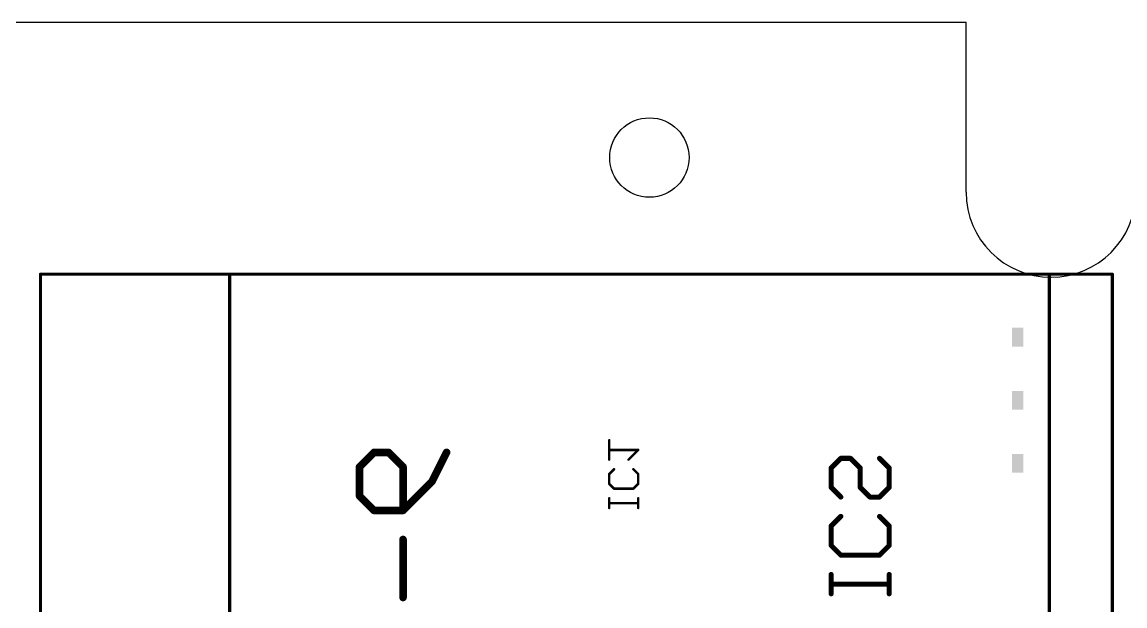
# Model space of a CAD drawing. Extents: x 0 to 104, y 0 to 74.
# Drawn here: x 23.39 to 67.82, y 50.13 to 73.66 of the extents above; entities that cross this region are included whole.
import ezdxf

# ---------------------------------------------------------------- set-up
doc = ezdxf.new("R2010")
doc.units = 0
for name, color, linetype in [('20', 178, 'CONTINUOUS'), ('21', 251, 'CONTINUOUS'), ('22', 251, 'CONTINUOUS')]:
    doc.layers.add(name, color=color, linetype=linetype)

# ---------------------------------------------------------------- blocks, each defined once
blk = doc.blocks.new('RECT')
blk.add_solid([(-0.5, -0.5), (0.5, -0.5), (-0.5, 0.5), (0.5, 0.5)])

msp = doc.modelspace()

# ---------------------------------------------------------------- linework, layer by layer
at = {"layer": '20'}
for p in [(0, 73.66), (61.42, 66.8)]:
    msp.add_line(p, (61.42, 73.66), dxfattribs=at)
msp.add_circle((48.66, 68.2), 1.6, dxfattribs=at)
for start, end in [(180, 270), (270, 0)]:
    msp.add_arc((64.84, 66.8), 3.42, start, end, dxfattribs=at)
at = {"layer": '22'}
for points, const_width in [([(24.13, 10.16), (24.13, 63.5)], 0.127), ([(24.13, 63.5), (31.75, 63.5)], 0.127), ([(31.75, 63.5), (64.77, 63.5)], 0.127), ([(31.75, 10.16), (31.75, 63.5)], 0.127), ([(64.77, 63.5), (67.31, 63.5)], 0.127), ([(64.77, 10.16), (64.77, 63.5)], 0.127), ([(67.31, 63.5), (67.31, 10.16)], 0.127), ([(36.9824, 55.7367), (37.5671, 56.3214)], 0.3048), ([(37.5671, 56.3214), (38.1518, 56.3214)], 0.3048), ([(38.1518, 56.3214), (38.7365, 55.7367)], 0.3048), ([(40.4906, 56.3214), (39.9059, 55.152)], 0.3048), ([(47.0408, 56.0314), (47.0408, 56.811)], 0.1016), ([(48.2102, 56.4212), (47.0408, 56.4212)], 0.1016), ([(47.8204, 56.0314), (48.2102, 56.4212)], 0.1016), ([(56.3714, 56.0819), (55.9816, 55.6921)], 0.2032), ([(56.7612, 56.0819), (56.3714, 56.0819)], 0.2032), ([(57.151, 55.6921), (56.7612, 56.0819)], 0.2032), ([(57.9306, 56.0819), (58.3204, 55.6921)], 0.2032), ([(36.9824, 54.5673), (36.9824, 55.7367)], 0.3048), ([(38.7365, 55.7367), (38.7365, 53.9826)], 0.3048), ([(47.0408, 55.4467), (47.2357, 55.6416)], 0.1016), ([(48.0153, 55.6416), (48.2102, 55.4467)], 0.1016), ([(55.9816, 55.6921), (55.9816, 54.9125)], 0.2032), ([(57.151, 54.9125), (57.151, 55.6921)], 0.2032), ([(58.3204, 55.6921), (58.3204, 54.9125)], 0.2032), ([(39.9059, 55.152), (38.7365, 53.9826)], 0.3048), ([(47.0408, 55.0569), (47.0408, 55.4467)], 0.1016), ([(47.2357, 54.862), (47.0408, 55.0569)], 0.1016), ([(48.2102, 55.0569), (48.0153, 54.862)], 0.1016), ([(48.2102, 55.4467), (48.2102, 55.0569)], 0.1016), ([(37.5671, 53.9826), (36.9824, 54.5673)], 0.3048), ([(48.0153, 54.862), (47.2357, 54.862)], 0.1016), ([(55.9816, 54.9125), (56.3714, 54.5228)], 0.2032), ([(57.5408, 54.5228), (57.151, 54.9125)], 0.2032), ([(58.3204, 54.9125), (57.9306, 54.5228)], 0.2032), ([(47.0408, 54.0824), (47.0408, 54.4722)], 0.1016), ([(47.0408, 54.2773), (48.2102, 54.2773)], 0.1016), ([(48.2102, 54.0824), (48.2102, 54.4722)], 0.1016), ([(57.9306, 54.5228), (57.5408, 54.5228)], 0.2032), ([(38.7365, 53.9826), (37.5671, 53.9826)], 0.3048), ([(55.9816, 53.3534), (56.3714, 53.7431)], 0.2032), ([(57.9306, 53.7431), (58.3204, 53.3534)], 0.2032), ([(55.9816, 52.5738), (55.9816, 53.3534)], 0.2032), ([(58.3204, 53.3534), (58.3204, 52.5738)], 0.2032), ([(38.7365, 50.4744), (38.7365, 52.8132)], 0.3048), ([(56.3714, 52.184), (55.9816, 52.5738)], 0.2032), ([(58.3204, 52.5738), (57.9306, 52.184)], 0.2032), ([(57.9306, 52.184), (56.3714, 52.184)], 0.2032), ([(55.9816, 50.6248), (55.9816, 51.4044)], 0.2032), ([(55.9816, 51.0146), (58.3204, 51.0146)], 0.2032), ([(58.3204, 50.6248), (58.3204, 51.4044)], 0.2032)]:
    msp.add_lwpolyline(points, dxfattribs=dict(at, const_width=const_width))
for points, const_width in [([(24.1618, 63.5, 1), (24.0983, 63.5)], 0.0635), ([(24.13, 63.5318, 1), (24.13, 63.4682)], 0.0635), ([(31.75, 63.5318, 1), (31.75, 63.4682)], 0.0635), ([(31.7817, 63.5, 1), (31.7183, 63.5)], 0.0635), ([(31.75, 63.4682, 1), (31.75, 63.5318)], 0.0635), ([(64.77, 63.5318, 1), (64.77, 63.4682)], 0.0635), ([(64.8017, 63.5, 1), (64.7382, 63.5)], 0.0635), ([(64.77, 63.4682, 1), (64.77, 63.5318)], 0.0635), ([(67.3418, 63.5, 1), (67.2782, 63.5)], 0.0635), ([(67.31, 63.4682, 1), (67.31, 63.5318)], 0.0635), ([(37.5671, 56.3976, 1), (37.5671, 56.2452)], 0.1524), ([(37.621, 56.2675, 1), (37.5132, 56.3752)], 0.1524), ([(38.2057, 56.3752, 1), (38.0979, 56.2675)], 0.1524), ([(38.1518, 56.2452, 1), (38.1518, 56.3976)], 0.1524), ([(40.5588, 56.2873, 1), (40.4224, 56.3554)], 0.1524), ([(47.0662, 56.811, 1), (47.0154, 56.811)], 0.0508), ([(47.0408, 56.4466, 1), (47.0408, 56.3958)], 0.0508), ([(48.2282, 56.4032, 1), (48.1922, 56.4392)], 0.0508), ([(48.2102, 56.3958, 1), (48.2102, 56.4466)], 0.0508), ([(47.0154, 56.0314, 1), (47.0662, 56.0314)], 0.0508), ([(47.8024, 56.0494, 1), (47.8384, 56.0134)], 0.0508), ([(56.3714, 56.1327, 1), (56.3714, 56.0311)], 0.1016), ([(56.4073, 56.046, 1), (56.3355, 56.1179)], 0.1016), ([(56.7971, 56.1179, 1), (56.7253, 56.046)], 0.1016), ([(56.7612, 56.0311, 1), (56.7612, 56.1327)], 0.1016), ([(57.9665, 56.1179, 1), (57.8947, 56.046)], 0.1016), ([(37.0586, 55.7367, 1), (36.9062, 55.7367)], 0.1524), ([(36.9285, 55.7905, 1), (37.0363, 55.6828)], 0.1524), ([(38.8127, 55.7367, 1), (38.6603, 55.7367)], 0.1524), ([(38.6826, 55.6828, 1), (38.7904, 55.7905)], 0.1524), ([(47.2537, 55.6236, 1), (47.2177, 55.6596)], 0.0508), ([(48.0333, 55.6596, 1), (47.9973, 55.6236)], 0.0508), ([(56.0324, 55.6921, 1), (55.9308, 55.6921)], 0.1016), ([(55.9457, 55.7281, 1), (56.0175, 55.6562)], 0.1016), ([(57.2018, 55.6921, 1), (57.1002, 55.6921)], 0.1016), ([(57.1151, 55.6562, 1), (57.1869, 55.7281)], 0.1016), ([(58.3712, 55.6921, 1), (58.2696, 55.6921)], 0.1016), ([(58.2845, 55.6562, 1), (58.3563, 55.7281)], 0.1016), ([(39.8377, 55.186, 1), (39.9741, 55.1179)], 0.1524), ([(39.9598, 55.0981, 1), (39.852, 55.2058)], 0.1524), ([(47.0228, 55.4647, 1), (47.0588, 55.4287)], 0.0508), ([(47.0588, 55.0749, 1), (47.0228, 55.0389)], 0.0508), ([(47.0662, 55.4467, 1), (47.0154, 55.4467)], 0.0508), ([(48.2356, 55.4467, 1), (48.1848, 55.4467)], 0.0508), ([(48.1922, 55.4287, 1), (48.2282, 55.4647)], 0.0508), ([(48.2282, 55.0389, 1), (48.1922, 55.0749)], 0.0508), ([(37.0363, 54.6211, 1), (36.9285, 54.5134)], 0.1524), ([(47.0154, 55.0569, 1), (47.0662, 55.0569)], 0.0508), ([(47.2357, 54.8874, 1), (47.2357, 54.8366)], 0.0508), ([(47.2177, 54.844, 1), (47.2537, 54.88)], 0.0508), ([(47.9973, 54.88, 1), (48.0333, 54.844)], 0.0508), ([(48.0153, 54.8366, 1), (48.0153, 54.8874)], 0.0508), ([(48.1848, 55.0569, 1), (48.2356, 55.0569)], 0.0508), ([(56.0175, 54.9485, 1), (55.9457, 54.8766)], 0.1016), ([(55.9308, 54.9125, 1), (56.0324, 54.9125)], 0.1016), ([(57.1869, 54.9485, 1), (57.1151, 54.8766)], 0.1016), ([(57.1002, 54.9125, 1), (57.2018, 54.9125)], 0.1016), ([(58.2696, 54.9125, 1), (58.3712, 54.9125)], 0.1016), ([(58.3563, 54.8766, 1), (58.2845, 54.9485)], 0.1016), ([(36.9062, 54.5673, 1), (37.0586, 54.5673)], 0.1524), ([(47.0662, 54.4722, 1), (47.0154, 54.4722)], 0.0508), ([(47.0408, 54.3027, 1), (47.0408, 54.2519)], 0.0508), ([(48.2356, 54.4722, 1), (48.1848, 54.4722)], 0.0508), ([(48.2102, 54.2519, 1), (48.2102, 54.3027)], 0.0508), ([(56.3355, 54.4868, 1), (56.4073, 54.5587)], 0.1016), ([(57.5408, 54.5736, 1), (57.5408, 54.4719)], 0.1016), ([(57.5049, 54.4868, 1), (57.5767, 54.5587)], 0.1016), ([(57.8947, 54.5587, 1), (57.9665, 54.4868)], 0.1016), ([(57.9306, 54.4719, 1), (57.9306, 54.5736)], 0.1016), ([(37.5671, 54.0588, 1), (37.5671, 53.9064)], 0.1524), ([(37.5132, 53.9287, 1), (37.621, 54.0364)], 0.1524), ([(38.6826, 54.0364, 1), (38.7904, 53.9287)], 0.1524), ([(38.6603, 53.9826, 1), (38.8127, 53.9826)], 0.1524), ([(38.7365, 53.9064, 1), (38.7365, 54.0588)], 0.1524), ([(47.0154, 54.0824, 1), (47.0662, 54.0824)], 0.0508), ([(48.1848, 54.0824, 1), (48.2356, 54.0824)], 0.0508), ([(56.4073, 53.7072, 1), (56.3355, 53.7791)], 0.1016), ([(57.9665, 53.7791, 1), (57.8947, 53.7072)], 0.1016), ([(56.0324, 53.3534, 1), (55.9308, 53.3534)], 0.1016), ([(55.9457, 53.3893, 1), (56.0175, 53.3174)], 0.1016), ([(58.3712, 53.3534, 1), (58.2696, 53.3534)], 0.1016), ([(58.2845, 53.3174, 1), (58.3563, 53.3893)], 0.1016), ([(38.8127, 52.8132, 1), (38.6603, 52.8132)], 0.1524), ([(56.0175, 52.6097, 1), (55.9457, 52.5378)], 0.1016), ([(55.9308, 52.5738, 1), (56.0324, 52.5738)], 0.1016), ([(58.2696, 52.5738, 1), (58.3712, 52.5738)], 0.1016), ([(58.3563, 52.5378, 1), (58.2845, 52.6097)], 0.1016), ([(56.3714, 52.2348, 1), (56.3714, 52.1332)], 0.1016), ([(56.3355, 52.148, 1), (56.4073, 52.2199)], 0.1016), ([(57.8947, 52.2199, 1), (57.9665, 52.148)], 0.1016), ([(57.9306, 52.1332, 1), (57.9306, 52.2348)], 0.1016), ([(56.0324, 51.4044, 1), (55.9308, 51.4044)], 0.1016), ([(55.9816, 51.0654, 1), (55.9816, 50.9638)], 0.1016), ([(58.3712, 51.4044, 1), (58.2696, 51.4044)], 0.1016), ([(58.3204, 50.9638, 1), (58.3204, 51.0654)], 0.1016), ([(55.9308, 50.6248, 1), (56.0324, 50.6248)], 0.1016), ([(58.2696, 50.6248, 1), (58.3712, 50.6248)], 0.1016), ([(38.6603, 50.4744, 1), (38.8127, 50.4744)], 0.1524)]:
    msp.add_lwpolyline(points, format="xyb", dxfattribs=dict(at, const_width=const_width))

# ---------------------------------------------------------------- block references
at = {"layer": '21', "xscale": 0.4572, "yscale": 0.762, "rotation": 180}
for p in [(63.5, 60.96), (63.5, 58.42), (63.5, 55.88)]:
    msp.add_blockref('RECT', p, dxfattribs=at)

doc.saveas('drawing.dxf')
